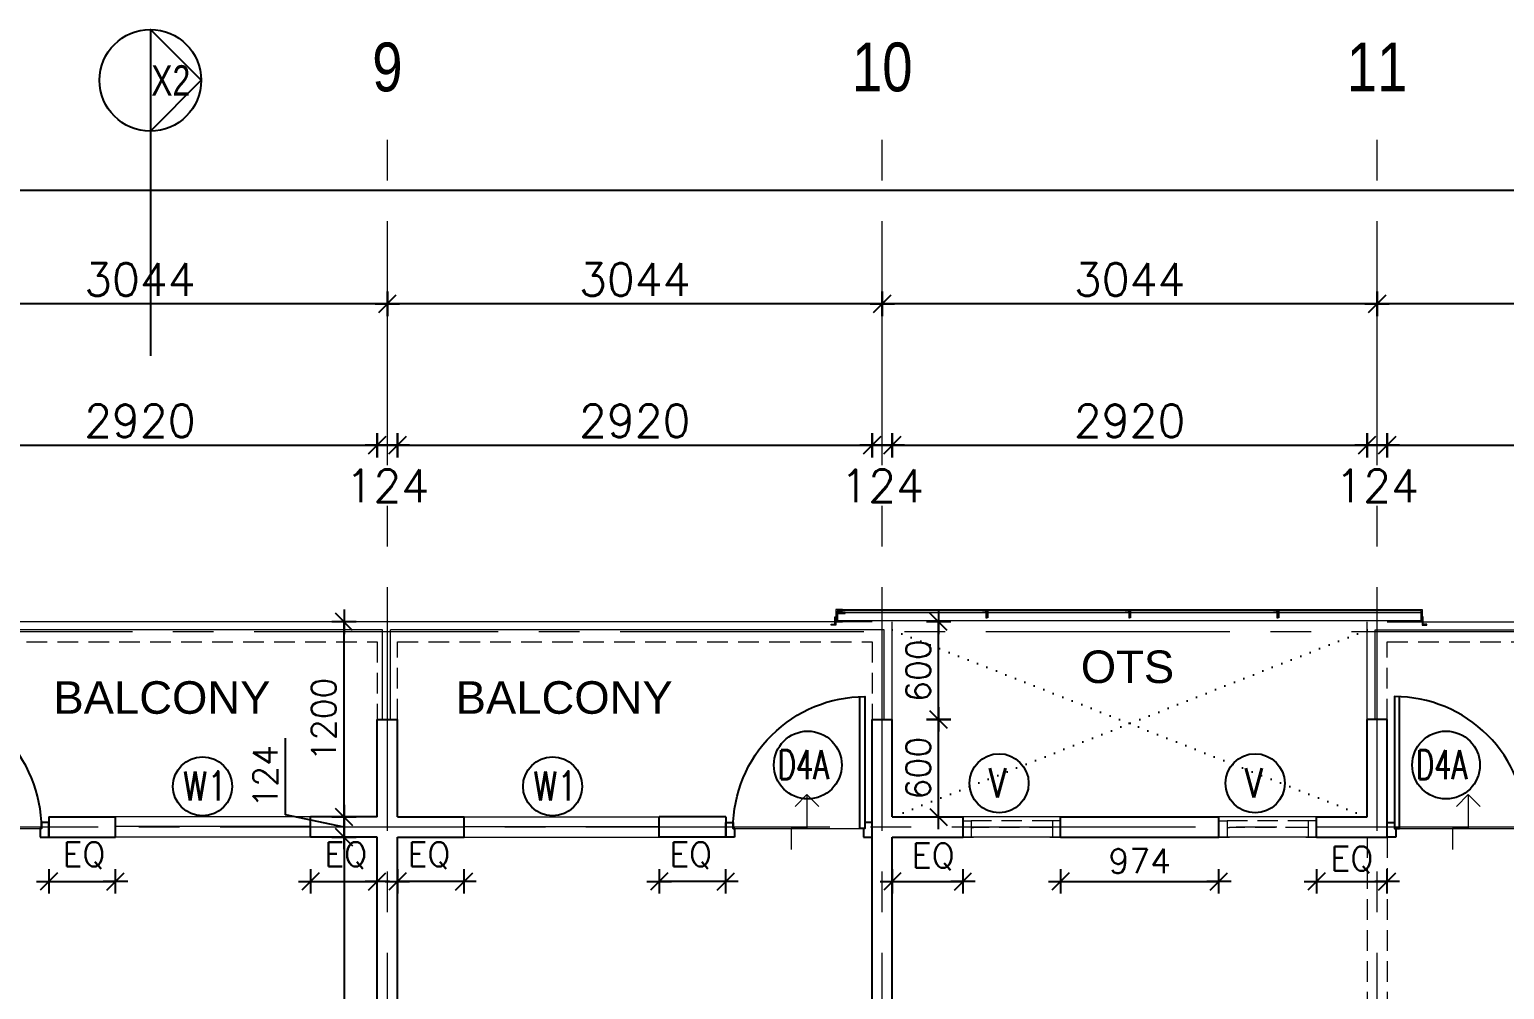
# Model space of a CAD drawing. Header units: inches. Extents: x -234845 to -176446, y -524542 to -442800.
# Drawn here: x -204083 to -195010, y -496665 to -490761 of the extents above; entities that cross this region are included whole.
import ezdxf
from ezdxf.enums import TextEntityAlignment as Align

# ---------------------------------------------------------------- set-up
doc = ezdxf.new("R2010")
doc.units = ezdxf.units.IN
doc.header["$MEASUREMENT"] = 0
doc.header["$PDMODE"] = 34
doc.header["$PDSIZE"] = -10
for name, pattern in [('CENTER2', [1.125, 0.75, -0.125, 0.125, -0.125]), ('DASHED', [19.05, 12.7, -6.35]), ('DOT2', [0.125, 0, -0.125]), ('HIDDEN', [0.375, 0.25, -0.125])]:
    doc.linetypes.add(name, pattern=pattern)
for name, color, linetype in [('ADOOR', 14, 'Continuous'), ('Dim dotted', 30, 'Continuous'), ('Dimension', 10, 'Continuous'), ('DOOR', 34, 'Continuous'), ('GA', 4, 'Continuous'), ('GFRG PANELS', 4, 'Continuous'), ('GRID-TAGS', 31, 'Continuous'), ('MISC', 2, 'Continuous'), ('rail', 11, 'Continuous'), ('SECTIONS', 22, 'Continuous'), ('win tag', 144, 'Continuous')]:
    doc.layers.add(name, color=color, linetype=linetype)
for name, color, linetype, lineweight in [('DIM', 20, 'Continuous', 25), ('Grid', 254, 'Continuous', 15), ('TEXT', 32, 'Continuous', 18), ('win', 14, 'Continuous', 13)]:
    doc.layers.add(name, color=color, linetype=linetype, lineweight=lineweight)
doc.styles.add('ARIAL', font='arial.ttf')
doc.styles.add('RMTXT', font='romans.shx')
doc.styles.get("Standard").update_dxf_attribs({"font": 'arial.ttf'})
doc.styles.add('style1', font='romans.shx', dxfattribs={"width": 0.8})
doc.dimstyles.new('ELEV-DIM', dxfattribs={"dimtxt": 150, "dimasz": 1, "dimexe": 100, "dimexo": 150, "dimgap": 50, "dimtad": 1, "dimdec": 0, "dimzin": 0, "dimdsep": 46, "dimtxsty": 'RMTXT', "dimblk": 'ARH4', "dimcen": 0.09375, "dimdle": 100, "dimse1": 1, "dimse2": 1, "dimclrd": 256, "dimclre": 256, "dimclrt": 151, "dimadec": 0, "dimazin": 0, "dimtfac": 50, "dimtdec": 0, "dimtofl": 0, "dimtmove": 2, "dimatfit": 3, "dimldrblk": 'OBLIQUE', "dimfxl": 1, "dimtolj": 1, "dimtzin": 0, "dimlwd": -1, "dimlwe": -1, "dimarcsym": 0})

# ---------------------------------------------------------------- blocks, each defined once
blk = doc.blocks.new('D1000')
at = {"layer": 'DOOR'}
for points in [[(0, 940), (0, 1000), (100, 1000), (100, 950), (60, 950), (60, 940)], [(0, 60), (0, 0), (100, 0), (100, 50), (60, 50), (60, 60)]]:
    blk.add_lwpolyline(points, close=True, dxfattribs=at)
blk.add_lwpolyline([(60, 950, -0.414214), (960, 50), (60, 50), (60, 85), (959, 85)], format="xyb", dxfattribs=at)
blk = doc.blocks.new('ARH4')
for p, q in [((75, 0), (-75, 0)), ((-53, -53), (53, 53)), ((0, -75), (0, 75))]:
    blk.add_line(p, q)
blk = doc.blocks.new('*D403')
at = {"layer": 'DEFPOINTS', "color": 0, "transparency": 16777216}
for p in [(-229486, -491751.9), (-229486, -492338.9), (-189644, -494235)]:
    blk.add_point(p, dxfattribs=at)
at = {"layer": 'Dimension', "transparency": 16777216}
blk.add_line((-189645, -491751.9), (-229485, -491751.9), dxfattribs=at)
at = {"layer": 'Dimension', "transparency": 16777216, "rotation": 180}
blk.add_blockref('ARH4', (-229486, -491751.9), dxfattribs=at)
at = {"layer": 'Dimension', "transparency": 16777216}
blk.add_blockref('ARH4', (-189644, -491751.9), dxfattribs=at)
at = {"layer": 'Dimension', "color": 151, "lineweight": 0, "transparency": 16777216, "insert": (-209565, -491601.9), "char_height": 200, "attachment_point": 5, "style": 'RMTXT'}
blk.add_mtext('\\A1;39842', dxfattribs=at)
blk = doc.blocks.new('_Oblique')
at = {"color": 0, "linetype": 'ByBlock', "lineweight": -2}
blk.add_line((-0.5, -0.5), (0.5, 0.5), dxfattribs=at)
blk = doc.blocks.new('*D405')
at = {"layer": 'DEFPOINTS', "color": 0, "transparency": 16777216}
for p in [(-195794, -492448.1), (-195794, -493745), (-192750, -494758)]:
    blk.add_point(p, dxfattribs=at)
at = {"layer": 'Dimension', "transparency": 16777216}
blk.add_line((-192751, -492448.1), (-195793, -492448.1), dxfattribs=at)
at = {"layer": 'Dimension', "transparency": 16777216, "rotation": 180}
blk.add_blockref('ARH4', (-195794, -492448.1), dxfattribs=at)
at = {"layer": 'Dimension', "transparency": 16777216}
blk.add_blockref('ARH4', (-192750, -492448.1), dxfattribs=at)
at = {"layer": 'Dimension', "color": 151, "lineweight": 0, "transparency": 16777216, "insert": (-194272, -492298.1), "char_height": 200, "attachment_point": 5, "style": 'RMTXT'}
blk.add_mtext('\\A1;3044', dxfattribs=at)
blk = doc.blocks.new('*D406')
at = {"layer": 'DEFPOINTS', "color": 0, "transparency": 16777216}
for p in [(-198838, -492448.1), (-198838, -493745), (-195794, -494758)]:
    blk.add_point(p, dxfattribs=at)
at = {"layer": 'Dimension', "transparency": 16777216}
blk.add_line((-195795, -492448.1), (-198837, -492448.1), dxfattribs=at)
at = {"layer": 'Dimension', "transparency": 16777216, "rotation": 180}
blk.add_blockref('ARH4', (-198838, -492448.1), dxfattribs=at)
at = {"layer": 'Dimension', "transparency": 16777216}
blk.add_blockref('ARH4', (-195794, -492448.1), dxfattribs=at)
at = {"layer": 'Dimension', "color": 151, "lineweight": 0, "transparency": 16777216, "insert": (-197316, -492298.1), "char_height": 200, "attachment_point": 5, "style": 'RMTXT'}
blk.add_mtext('\\A1;3044', dxfattribs=at)
blk = doc.blocks.new('*D407')
at = {"layer": 'DEFPOINTS', "color": 0, "transparency": 16777216}
for p in [(-201882, -492448.1), (-201882, -493745), (-198838, -494758)]:
    blk.add_point(p, dxfattribs=at)
at = {"layer": 'Dimension', "transparency": 16777216}
blk.add_line((-198839, -492448.1), (-201881, -492448.1), dxfattribs=at)
at = {"layer": 'Dimension', "transparency": 16777216, "rotation": 180}
blk.add_blockref('ARH4', (-201882, -492448.1), dxfattribs=at)
at = {"layer": 'Dimension', "transparency": 16777216}
blk.add_blockref('ARH4', (-198838, -492448.1), dxfattribs=at)
at = {"layer": 'Dimension', "color": 151, "lineweight": 0, "transparency": 16777216, "insert": (-200360, -492298.1), "char_height": 200, "attachment_point": 5, "style": 'RMTXT'}
blk.add_mtext('\\A1;3044', dxfattribs=at)
blk = doc.blocks.new('*D408')
at = {"layer": 'DEFPOINTS', "color": 0, "transparency": 16777216}
for p in [(-204926, -492448.1), (-204926, -493745), (-201882, -494758)]:
    blk.add_point(p, dxfattribs=at)
at = {"layer": 'Dimension', "transparency": 16777216}
blk.add_line((-201883, -492448.1), (-204925, -492448.1), dxfattribs=at)
at = {"layer": 'Dimension', "transparency": 16777216, "rotation": 180}
blk.add_blockref('ARH4', (-204926, -492448.1), dxfattribs=at)
at = {"layer": 'Dimension', "transparency": 16777216}
blk.add_blockref('ARH4', (-201882, -492448.1), dxfattribs=at)
at = {"layer": 'Dimension', "color": 151, "lineweight": 0, "transparency": 16777216, "insert": (-203404, -492298.1), "char_height": 200, "attachment_point": 5, "style": 'RMTXT'}
blk.add_mtext('\\A1;3044', dxfattribs=at)
blk = doc.blocks.new('A$C22EE04D7')
at = {"layer": 'ADOOR', "linetype": 'Continuous', "lineweight": 0, "ltscale": 10}
blk.add_line((600, 8), (4193, 8), dxfattribs=at)
blk.add_lwpolyline([(650, 58), (600, 58), (600, 8), (606, 8), (606, 52), (650, 52), (650, 58)], dxfattribs=at)
at = {"layer": 'Dimension', "color": 2, "lineweight": 0}
for points in [[(587, 30), (593, 30), (593, -20), (565, -20), (565, -14), (587, -14), (587, 30)], [(633, 75), (593, 75), (593, 0), (633, 0), (633, 7), (600, 7), (600, 68), (633, 68), (633, 75)], [(1516, 24), (1522, 24), (1522, 74), (1494, 74), (1494, 68), (1516, 68), (1516, 24)], [(1528, 24), (1522, 24), (1522, 74), (1550, 74), (1550, 68), (1528, 68), (1528, 24)], [(2394, 24), (2400, 24), (2400, 74), (2372, 74), (2372, 68), (2394, 68), (2394, 24)], [(2406, 24), (2400, 24), (2400, 74), (2428, 74), (2428, 68), (2406, 68), (2406, 24)], [(3305.9, 24), (3311.9, 24), (3311.9, 74), (3283.9, 74), (3283.9, 68), (3305.9, 68), (3305.9, 24)], [(3317.9, 24), (3311.9, 24), (3311.9, 74), (3339.9, 74), (3339.9, 68), (3317.9, 68), (3317.9, 24)], [(4160, 75), (4200, 75), (4200, 0), (4160, 0), (4160, 7), (4193, 7), (4193, 68), (4160, 68), (4160, 75)], [(4206, 30), (4200, 30), (4200, -20), (4228, -20), (4228, -14), (4206, -14), (4206, 30)]]:
    blk.add_lwpolyline(points, dxfattribs=at)
at = {"layer": 'Dimension', "lineweight": 0}
for points in [[(600, 58), (1516, 58), (1516, 68), (600, 68)], [(1528, 58), (2394, 58), (2394, 68), (1528, 68)], [(2406, 58), (3305.9, 58), (3305.9, 68), (2406, 68)], [(3317.9, 58), (4193, 58), (4193, 68), (3317.9, 68)]]:
    blk.add_lwpolyline(points, close=True, dxfattribs=at)
at = {"layer": 'MISC', "color": 8, "lineweight": 0}
blk.add_line((633, 75), (4162, 75), dxfattribs=at)
blk = doc.blocks.new('*D443')
at = {"layer": 'DEFPOINTS', "color": 0, "transparency": 16777216}
for p in [(-201944, -493317.8), (-204864, -494403.7), (-201944, -495003.7)]:
    blk.add_point(p, dxfattribs=at)
at = {"layer": 'Dimension', "transparency": 16777216}
blk.add_line((-204863, -493317.8), (-201945, -493317.8), dxfattribs=at)
at = {"layer": 'Dimension', "transparency": 16777216, "rotation": 180}
blk.add_blockref('ARH4', (-204864, -493317.8), dxfattribs=at)
at = {"layer": 'Dimension', "transparency": 16777216}
blk.add_blockref('ARH4', (-201944, -493317.8), dxfattribs=at)
at = {"layer": 'Dimension', "color": 151, "lineweight": 0, "transparency": 16777216, "insert": (-203404, -493167.8), "char_height": 200, "attachment_point": 5, "style": 'RMTXT'}
blk.add_mtext('\\A1;2920', dxfattribs=at)
blk = doc.blocks.new('*D444')
at = {"layer": 'DEFPOINTS', "color": 0, "transparency": 16777216}
for p in [(-201820, -493317.8), (-201944, -494527.7), (-201820, -494527.7)]:
    blk.add_point(p, dxfattribs=at)
at = {"layer": 'Dimension', "transparency": 16777216}
blk.add_line((-201943, -493317.8), (-201821, -493317.8), dxfattribs=at)
at = {"layer": 'Dimension', "transparency": 16777216, "rotation": 180}
blk.add_blockref('ARH4', (-201944, -493317.8), dxfattribs=at)
at = {"layer": 'Dimension', "transparency": 16777216}
blk.add_blockref('ARH4', (-201820, -493317.8), dxfattribs=at)
at = {"layer": 'Dimension', "color": 151, "lineweight": 0, "transparency": 16777216, "insert": (-201882, -493566.9), "char_height": 200, "attachment_point": 5, "style": 'RMTXT'}
blk.add_mtext('\\A1;124', dxfattribs=at)
blk = doc.blocks.new('*D445')
at = {"layer": 'DEFPOINTS', "color": 0, "transparency": 16777216}
for p in [(-198900, -493317.8), (-201820, -494403.7), (-198900, -495003.7)]:
    blk.add_point(p, dxfattribs=at)
at = {"layer": 'Dimension', "transparency": 16777216}
blk.add_line((-201819, -493317.8), (-198901, -493317.8), dxfattribs=at)
at = {"layer": 'Dimension', "transparency": 16777216, "rotation": 180}
blk.add_blockref('ARH4', (-201820, -493317.8), dxfattribs=at)
at = {"layer": 'Dimension', "transparency": 16777216}
blk.add_blockref('ARH4', (-198900, -493317.8), dxfattribs=at)
at = {"layer": 'Dimension', "color": 151, "lineweight": 0, "transparency": 16777216, "insert": (-200360, -493167.8), "char_height": 200, "attachment_point": 5, "style": 'RMTXT'}
blk.add_mtext('\\A1;2920', dxfattribs=at)
blk = doc.blocks.new('*D446')
at = {"layer": 'DEFPOINTS', "color": 0, "transparency": 16777216}
for p in [(-198776, -493317.8), (-198900, -494527.7), (-198776, -494527.7)]:
    blk.add_point(p, dxfattribs=at)
at = {"layer": 'Dimension', "transparency": 16777216}
blk.add_line((-198899, -493317.8), (-198777, -493317.8), dxfattribs=at)
at = {"layer": 'Dimension', "transparency": 16777216, "rotation": 180}
blk.add_blockref('ARH4', (-198900, -493317.8), dxfattribs=at)
at = {"layer": 'Dimension', "transparency": 16777216}
blk.add_blockref('ARH4', (-198776, -493317.8), dxfattribs=at)
at = {"layer": 'Dimension', "color": 151, "lineweight": 0, "transparency": 16777216, "insert": (-198838, -493566.9), "char_height": 200, "attachment_point": 5, "style": 'RMTXT'}
blk.add_mtext('\\A1;124', dxfattribs=at)
blk = doc.blocks.new('*D447')
at = {"layer": 'DEFPOINTS', "color": 0, "transparency": 16777216}
for p in [(-195856, -493317.8), (-198776, -494403.7), (-195856, -495003.7)]:
    blk.add_point(p, dxfattribs=at)
at = {"layer": 'Dimension', "transparency": 16777216}
blk.add_line((-198775, -493317.8), (-195857, -493317.8), dxfattribs=at)
at = {"layer": 'Dimension', "transparency": 16777216, "rotation": 180}
blk.add_blockref('ARH4', (-198776, -493317.8), dxfattribs=at)
at = {"layer": 'Dimension', "transparency": 16777216}
blk.add_blockref('ARH4', (-195856, -493317.8), dxfattribs=at)
at = {"layer": 'Dimension', "color": 151, "lineweight": 0, "transparency": 16777216, "insert": (-197316, -493167.8), "char_height": 200, "attachment_point": 5, "style": 'RMTXT'}
blk.add_mtext('\\A1;2920', dxfattribs=at)
blk = doc.blocks.new('*D448')
at = {"layer": 'DEFPOINTS', "color": 0, "transparency": 16777216}
for p in [(-195732, -493317.8), (-195856, -494527.7), (-195732, -494527.7)]:
    blk.add_point(p, dxfattribs=at)
at = {"layer": 'Dimension', "transparency": 16777216}
blk.add_line((-195855, -493317.8), (-195733, -493317.8), dxfattribs=at)
at = {"layer": 'Dimension', "transparency": 16777216, "rotation": 180}
blk.add_blockref('ARH4', (-195856, -493317.8), dxfattribs=at)
at = {"layer": 'Dimension', "transparency": 16777216}
blk.add_blockref('ARH4', (-195732, -493317.8), dxfattribs=at)
at = {"layer": 'Dimension', "color": 151, "lineweight": 0, "transparency": 16777216, "insert": (-195794, -493566.9), "char_height": 200, "attachment_point": 5, "style": 'RMTXT'}
blk.add_mtext('\\A1;124', dxfattribs=at)
blk = doc.blocks.new('*D449')
at = {"layer": 'DEFPOINTS', "color": 0, "transparency": 16777216}
for p in [(-192812, -493317.8), (-195732, -494403.7), (-192812, -495003.7)]:
    blk.add_point(p, dxfattribs=at)
at = {"layer": 'Dimension', "transparency": 16777216}
blk.add_line((-195731, -493317.8), (-192813, -493317.8), dxfattribs=at)
at = {"layer": 'Dimension', "transparency": 16777216, "rotation": 180}
blk.add_blockref('ARH4', (-195732, -493317.8), dxfattribs=at)
at = {"layer": 'Dimension', "transparency": 16777216}
blk.add_blockref('ARH4', (-192812, -493317.8), dxfattribs=at)
at = {"layer": 'Dimension', "color": 151, "lineweight": 0, "transparency": 16777216, "insert": (-194272, -493167.8), "char_height": 200, "attachment_point": 5, "style": 'RMTXT'}
blk.add_mtext('\\A1;2920', dxfattribs=at)
blk = doc.blocks.new('*D493')
at = {"layer": 'DEFPOINTS', "color": 0, "transparency": 16777216}
for p in [(-198776, -495003.7), (-198491.4, -495003.7), (-198776, -495603.7)]:
    blk.add_point(p, dxfattribs=at)
at = {"layer": 'Dim dotted', "transparency": 16777216}
blk.add_line((-198491.4, -495602.7), (-198491.4, -495004.7), dxfattribs=at)
for p, rotation in [((-198491.4, -495003.7), 90), ((-198491.4, -495603.7), 270)]:
    blk.add_blockref('ARH4', p, dxfattribs=dict(at, rotation=rotation))
at = {"layer": 'Dim dotted', "color": 151, "transparency": 16777216, "insert": (-198616.4, -495303.7), "char_height": 150, "attachment_point": 5, "rotation": 90, "style": 'RMTXT'}
blk.add_mtext('\\A1;600', dxfattribs=at)
blk = doc.blocks.new('*D494')
at = {"layer": 'DEFPOINTS', "color": 0, "transparency": 16777216}
for p in [(-198776, -494403.7), (-198491.4, -494403.7), (-198776, -495003.7)]:
    blk.add_point(p, dxfattribs=at)
at = {"layer": 'Dim dotted', "transparency": 16777216}
blk.add_line((-198491.4, -495002.7), (-198491.4, -494404.7), dxfattribs=at)
for p, rotation in [((-198491.4, -494403.7), 90), ((-198491.4, -495003.7), 270)]:
    blk.add_blockref('ARH4', p, dxfattribs=dict(at, rotation=rotation))
at = {"layer": 'Dim dotted', "color": 151, "transparency": 16777216, "insert": (-198616.4, -494703.7), "char_height": 150, "attachment_point": 5, "rotation": 90, "style": 'RMTXT'}
blk.add_mtext('\\A1;600', dxfattribs=at)
blk = doc.blocks.new('W')
at = {"layer": 'win'}
for p, q in [((600, 124), (-600, 124)), ((600, 59), (-600, 59)), ((600, 0), (-600, 0))]:
    blk.add_line(p, q, dxfattribs=at)
blk = doc.blocks.new('V')
at = {"layer": 'win'}
for p, q in [((300, 124), (-300, 124)), ((-300, 100), (-250, 100)), ((-300, 100), (-250, 100)), ((-300, 0), (-300, 100)), ((-250, 100), (-250, 60)), ((300, 100), (250, 100)), ((300, 100), (250, 100)), ((250, 100), (250, 60)), ((300, 0), (300, 100)), ((-300, 0), (-235, 0)), ((-235, 0), (-300, 0)), ((-250, 60), (-235, 60)), ((-250, 60), (-250, 0)), ((235, 0), (-235, 0)), ((250, 60), (235, 60)), ((300, 0), (235, 0)), ((235, 0), (300, 0)), ((250, 60), (250, 0))]:
    blk.add_line(p, q, dxfattribs=at)
at = {"layer": 'win', "linetype": 'HIDDEN', "ltscale": 500}
for p, q in [((250, 100), (-250, 100)), ((235, 60), (-235, 60))]:
    blk.add_line(p, q, dxfattribs=at)
blk = doc.blocks.new('*D859')
at = {"layer": 'DEFPOINTS', "color": 0, "transparency": 16777216}
for p in [(-203964, -495727.7), (-203554, -495727.7), (-203554, -496000.2)]:
    blk.add_point(p, dxfattribs=at)
at = {"layer": 'Dim dotted', "transparency": 16777216}
blk.add_line((-203963, -496000.2), (-203555, -496000.2), dxfattribs=at)
at = {"layer": 'Dim dotted', "transparency": 16777216, "rotation": 180}
blk.add_blockref('ARH4', (-203964, -496000.2), dxfattribs=at)
at = {"layer": 'Dim dotted', "transparency": 16777216}
blk.add_blockref('ARH4', (-203554, -496000.2), dxfattribs=at)
at = {"layer": 'Dim dotted', "color": 151, "transparency": 16777216, "insert": (-203748, -495840.2), "char_height": 150, "attachment_point": 5, "style": 'RMTXT'}
blk.add_mtext('\\A1;EQ', dxfattribs=at)
blk = doc.blocks.new('*D860')
at = {"layer": 'DEFPOINTS', "color": 0, "transparency": 16777216}
for p in [(-202354, -495727.7), (-201944, -495727.7), (-201944, -496000.2)]:
    blk.add_point(p, dxfattribs=at)
at = {"layer": 'Dim dotted', "transparency": 16777216}
blk.add_line((-202353, -496000.2), (-201945, -496000.2), dxfattribs=at)
at = {"layer": 'Dim dotted', "transparency": 16777216, "rotation": 180}
blk.add_blockref('ARH4', (-202354, -496000.2), dxfattribs=at)
at = {"layer": 'Dim dotted', "transparency": 16777216}
blk.add_blockref('ARH4', (-201944, -496000.2), dxfattribs=at)
at = {"layer": 'Dim dotted', "color": 151, "transparency": 16777216, "insert": (-202138, -495840.2), "char_height": 150, "attachment_point": 5, "style": 'RMTXT'}
blk.add_mtext('\\A1;EQ', dxfattribs=at)
blk = doc.blocks.new('*D549')
at = {"layer": 'DEFPOINTS', "color": 0, "transparency": 16777216}
for p in [(-198776, -495727.7), (-198341, -495727.7), (-198341, -496000.2)]:
    blk.add_point(p, dxfattribs=at)
at = {"layer": 'Dim dotted', "transparency": 16777216}
blk.add_line((-198775, -496000.2), (-198342, -496000.2), dxfattribs=at)
at = {"layer": 'Dim dotted', "transparency": 16777216, "rotation": 180}
blk.add_blockref('ARH4', (-198776, -496000.2), dxfattribs=at)
at = {"layer": 'Dim dotted', "transparency": 16777216}
blk.add_blockref('ARH4', (-198341, -496000.2), dxfattribs=at)
at = {"layer": 'Dim dotted', "color": 151, "transparency": 16777216, "insert": (-198524.7, -495848), "char_height": 150, "attachment_point": 5, "style": 'RMTXT'}
blk.add_mtext('\\A1;EQ', dxfattribs=at)
blk = doc.blocks.new('*D550')
at = {"layer": 'DEFPOINTS', "color": 0, "transparency": 16777216}
for p in [(-197741, -495727.7), (-196767, -495727.7), (-196767, -496000.2)]:
    blk.add_point(p, dxfattribs=at)
at = {"layer": 'Dim dotted', "transparency": 16777216}
blk.add_line((-197740, -496000.2), (-196768, -496000.2), dxfattribs=at)
at = {"layer": 'Dim dotted', "transparency": 16777216, "rotation": 180}
blk.add_blockref('ARH4', (-197741, -496000.2), dxfattribs=at)
at = {"layer": 'Dim dotted', "transparency": 16777216}
blk.add_blockref('ARH4', (-196767, -496000.2), dxfattribs=at)
at = {"layer": 'Dim dotted', "color": 151, "transparency": 16777216, "insert": (-197254, -495875.2), "char_height": 150, "attachment_point": 5, "style": 'RMTXT'}
blk.add_mtext('\\A1;974', dxfattribs=at)
blk = doc.blocks.new('*D861')
at = {"layer": 'DEFPOINTS', "color": 0, "transparency": 16777216}
for p in [(-200210, -495727.7), (-199800, -495727.7), (-200210, -496000.2)]:
    blk.add_point(p, dxfattribs=at)
at = {"layer": 'Dim dotted', "transparency": 16777216}
blk.add_line((-199801, -496000.2), (-200209, -496000.2), dxfattribs=at)
at = {"layer": 'Dim dotted', "transparency": 16777216, "rotation": 180}
blk.add_blockref('ARH4', (-200210, -496000.2), dxfattribs=at)
at = {"layer": 'Dim dotted', "transparency": 16777216}
blk.add_blockref('ARH4', (-199800, -496000.2), dxfattribs=at)
at = {"layer": 'Dim dotted', "color": 151, "transparency": 16777216, "insert": (-200016, -495840.2), "char_height": 150, "attachment_point": 5, "style": 'RMTXT'}
blk.add_mtext('\\A1;EQ', dxfattribs=at)
blk = doc.blocks.new('*D862')
at = {"layer": 'DEFPOINTS', "color": 0, "transparency": 16777216}
for p in [(-201820, -495727.7), (-201410, -495727.7), (-201820, -496000.2)]:
    blk.add_point(p, dxfattribs=at)
at = {"layer": 'Dim dotted', "transparency": 16777216}
blk.add_line((-201411, -496000.2), (-201819, -496000.2), dxfattribs=at)
at = {"layer": 'Dim dotted', "transparency": 16777216, "rotation": 180}
blk.add_blockref('ARH4', (-201820, -496000.2), dxfattribs=at)
at = {"layer": 'Dim dotted', "transparency": 16777216}
blk.add_blockref('ARH4', (-201410, -496000.2), dxfattribs=at)
at = {"layer": 'Dim dotted', "color": 151, "transparency": 16777216, "insert": (-201626, -495840.2), "char_height": 150, "attachment_point": 5, "style": 'RMTXT'}
blk.add_mtext('\\A1;EQ', dxfattribs=at)
blk = doc.blocks.new('*D863')
at = {"layer": 'DEFPOINTS', "color": 0, "transparency": 16777216}
for p in [(-196167, -495727.7), (-195732, -495727.7), (-195732, -496000.2)]:
    blk.add_point(p, dxfattribs=at)
at = {"layer": 'Dim dotted', "transparency": 16777216}
blk.add_line((-196166, -496000.2), (-195733, -496000.2), dxfattribs=at)
at = {"layer": 'Dim dotted', "transparency": 16777216, "rotation": 180}
blk.add_blockref('ARH4', (-196167, -496000.2), dxfattribs=at)
at = {"layer": 'Dim dotted', "transparency": 16777216}
blk.add_blockref('ARH4', (-195732, -496000.2), dxfattribs=at)
at = {"layer": 'Dim dotted', "color": 151, "transparency": 16777216, "insert": (-195949.5, -495866.7), "char_height": 150, "attachment_point": 5, "style": 'RMTXT'}
blk.add_mtext('\\A1;EQ', dxfattribs=at)
blk = doc.blocks.new('*D869')
at = {"layer": 'DEFPOINTS', "color": 0, "transparency": 16777216}
for p in [(-202148.4, -494403.7), (-202054.4, -494403.7), (-202149, -495603.7)]:
    blk.add_point(p, dxfattribs=at)
at = {"layer": 'Dim dotted', "transparency": 16777216}
blk.add_line((-202148.4, -495602.7), (-202148.4, -494404.7), dxfattribs=at)
for p, rotation in [((-202148.4, -494403.7), 90), ((-202148.4, -495603.7), 270)]:
    blk.add_blockref('ARH4', p, dxfattribs=dict(at, rotation=rotation))
at = {"layer": 'Dim dotted', "color": 151, "transparency": 16777216, "insert": (-202273.4, -495003.7), "char_height": 150, "attachment_point": 5, "rotation": 90, "style": 'RMTXT'}
blk.add_mtext('\\A1;1200', dxfattribs=at)
blk = doc.blocks.new('*D928')
at = {"layer": 'DEFPOINTS', "color": 0, "transparency": 16777216}
for p in [(-202354, -495603.7), (-202354, -495727.7), (-202148.4, -495727.7)]:
    blk.add_point(p, dxfattribs=at)
at = {"layer": 'Dim dotted', "transparency": 16777216}
for p, q in [((-202507.4, -495590), (-202507.4, -495118.5)), ((-202148.4, -495665.7), (-202507.4, -495590)), ((-202148.4, -495604.7), (-202148.4, -495726.7))]:
    blk.add_line(p, q, dxfattribs=at)
for p, rotation in [((-202148.4, -495603.7), 90), ((-202148.4, -495727.7), 270)]:
    blk.add_blockref('ARH4', p, dxfattribs=dict(at, rotation=rotation))
at = {"layer": 'Dim dotted', "color": 151, "transparency": 16777216, "insert": (-202632.4, -495354.2), "char_height": 150, "attachment_point": 5, "rotation": 90, "style": 'RMTXT'}
blk.add_mtext('\\A1;124', dxfattribs=at)
blk = doc.blocks.new('*D929')
at = {"layer": 'DEFPOINTS', "color": 0, "transparency": 16777216}
for p in [(-201944, -495727.7), (-202148.4, -501837.7), (-201944, -501837.7)]:
    blk.add_point(p, dxfattribs=at)
at = {"layer": 'Dim dotted', "transparency": 16777216}
blk.add_line((-202148.4, -495728.7), (-202148.4, -501836.7), dxfattribs=at)
for p, rotation in [((-202148.4, -495727.7), 90), ((-202148.4, -501837.7), 270)]:
    blk.add_blockref('ARH4', p, dxfattribs=dict(at, rotation=rotation))
at = {"layer": 'Dim dotted', "color": 151, "transparency": 16777216, "insert": (-202273.4, -498782.7), "char_height": 150, "attachment_point": 5, "rotation": 90, "style": 'RMTXT'}
blk.add_mtext('\\A1;6110', dxfattribs=at)
blk = doc.blocks.new('A$C31256860')
at = {"layer": 'TEXT'}
for p, q in [((129.3, 0), (0, 0)), ((129.3, -97.7), (129.3, 0)), ((336.5, -97.7), (264, -25.1)), ((336.5, -97.7), (129.3, -97.7)), ((336.5, -97.7), (264, -170.2))]:
    blk.add_line(p, q, dxfattribs=at)
blk = doc.blocks.new('A$C5B306BE5')
at = {"layer": 'win tag'}
blk.add_circle((185, 86.6), 208.5, dxfattribs=at)
at = {"layer": 'win tag', "style": 'style1', "width": 0.7}
blk.add_text('D4A', height=178.5, dxfattribs=at).set_placement((0, 0))

msp = doc.modelspace()

# ---------------------------------------------------------------- linework, layer by layer
at = {"layer": 'ADOOR', "lineweight": 0}
for p, q in [((-204819, -495673.7), (-204009, -495673.7)), ((-199755, -495673.7), (-198945, -495673.7)), ((-195687, -495673.7), (-194877, -495673.7))]:
    msp.add_line(p, q, dxfattribs=at)
at = {"layer": 'ADOOR', "linetype": 'DASHED', "lineweight": 0, "ltscale": 10}
for p, q in [((-195856, -495727.7), (-195856, -499147.7)), ((-195732, -495727.7), (-195732, -499147.7))]:
    msp.add_line(p, q, dxfattribs=at)
for points in [[(-204864, -495003.7), (-204864, -494527.7), (-201944, -494527.7), (-201944, -495003.7)], [(-201820, -495003.7), (-201820, -494527.7), (-198900, -494527.7), (-198900, -495003.7)], [(-195732, -495003.7), (-195732, -494527.7), (-192812, -494527.7), (-192812, -494527.7)]]:
    msp.add_lwpolyline(points, dxfattribs=at)
at = {"layer": 'Dim dotted', "linetype": 'DOT2', "ltscale": 500}
for p, q in [((-198776, -494453.7), (-195856, -495603.7)), ((-195856, -494453.7), (-198776, -495603.7))]:
    msp.add_line(p, q, dxfattribs=at)
at = {"layer": 'GFRG PANELS'}
for p, q in [((-201944, -495603.7), (-201944, -495003.7)), ((-201944, -495003.7), (-201820, -495003.7)), ((-201820, -495603.7), (-201820, -495003.7)), ((-198900, -499954.7), (-198900, -495003.7)), ((-198900, -495003.7), (-198776, -495003.7)), ((-198776, -495603.7), (-198776, -495003.7)), ((-195856, -495603.7), (-195856, -495003.7)), ((-195732, -495003.7), (-195856, -495003.7)), ((-195732, -495727.7), (-195732, -495003.7)), ((-203964, -495603.7), (-203964, -495727.7)), ((-203964, -495603.7), (-203554, -495603.7)), ((-203554, -495727.7), (-203554, -495603.7)), ((-201944, -495603.7), (-202354, -495603.7)), ((-202354, -495727.7), (-202354, -495603.7)), ((-201820, -495603.7), (-201410, -495603.7)), ((-201410, -495727.7), (-201410, -495603.7)), ((-200210, -495727.7), (-200210, -495603.7)), ((-199800, -495603.7), (-200210, -495603.7)), ((-199800, -495603.7), (-199800, -495727.7)), ((-198776, -495603.7), (-198341, -495603.7)), ((-198341, -495727.7), (-198341, -495603.7)), ((-197741, -495603.7), (-196767, -495603.7)), ((-197741, -495727.7), (-197741, -495603.7)), ((-196767, -495727.7), (-196767, -495603.7)), ((-196167, -495603.7), (-195856, -495603.7)), ((-196167, -495727.7), (-196167, -495603.7)), ((-203964, -495727.7), (-203554, -495727.7)), ((-201944, -495727.7), (-202354, -495727.7)), ((-201944, -501837.7), (-201944, -495727.7)), ((-201820, -501837.7), (-201820, -495727.7)), ((-201820, -495727.7), (-201410, -495727.7)), ((-199800, -495727.7), (-200210, -495727.7)), ((-198776, -499147.7), (-198776, -495727.7)), ((-198776, -495727.7), (-198341, -495727.7)), ((-197741, -495727.7), (-196767, -495727.7)), ((-196167, -495727.7), (-195732, -495727.7))]:
    msp.add_line(p, q, dxfattribs=at)
at = {"layer": 'Grid', "linetype": 'CENTER2', "lineweight": 5, "ltscale": 2000}
for p, q in [((-201882, -511439.7), (-201882, -491320.7)), ((-198838, -511439.7), (-198838, -491320.7)), ((-195794, -511439.7), (-195794, -491320.7)), ((-178700.4, -494465.7), (-233183.3, -494465.7)), ((-183410, -495665.7), (-223190, -495665.7))]:
    msp.add_line(p, q, dxfattribs=at)
at = {"layer": 'rail', "lineweight": 5, "ltscale": 100}
for p, q in [((-198900, -494403.7), (-204988, -494403.7)), ((-201912, -494453.7), (-204938, -494453.7)), ((-201912, -495003.7), (-201912, -494453.7)), ((-198826, -494453.7), (-201862, -494453.7)), ((-201862, -495003.7), (-201862, -494453.7)), ((-198826, -495003.7), (-198826, -494453.7)), ((-198776, -495003.7), (-198776, -494403.7)), ((-195856, -495003.7), (-195856, -494403.7)), ((-195806, -494453.7), (-192812, -494453.7)), ((-195806, -495003.7), (-195806, -494453.7)), ((-195732, -494403.7), (-192812, -494403.7))]:
    msp.add_line(p, q, dxfattribs=at)
at = {"layer": 'SECTIONS', "color": 6}
msp.add_lwpolyline([(-203339.7, -491385.9), (-203027.1, -491073.3), (-203339.7, -490760.8), (-203339.7, -491385.9), (-203339.7, -492767.8)], dxfattribs=at)
msp.add_circle((-203339.7, -491073.3), 312.6, dxfattribs=at)
at = {"layer": 'win tag'}
for centre in [(-203018.7, -495415.5), (-200865.4, -495415.5), (-198119, -495396.5), (-196544, -495396.5)]:
    msp.add_circle(centre, 181.8, dxfattribs=at)

# ---------------------------------------------------------------- block references
at = {"layer": 'ADOOR', "color": 6, "ltscale": 1000, "zscale": 0.9000000000000007}
for p, xscale, yscale, rotation in [((-204864, -495727.7), -0.9000000000000009, 0.9000000000000009, 270), ((-198900, -495727.7), 0.9000000000000007, 0.9000000000000007, 90), ((-195732, -495727.7), -0.9000000000000009, 0.9000000000000009, 270)]:
    msp.add_blockref('D1000', p, dxfattribs=dict(at, xscale=xscale, yscale=yscale, rotation=rotation))
at = {"layer": 'DIM'}
for p in [(-199480.7, -495371.1), (-195554.7, -495371.1)]:
    msp.add_blockref('A$C5B306BE5', p, dxfattribs=at)
at = {"layer": 'DIM', "rotation": 89.99999999999999}
for p in [(-199398.8, -495803), (-195330.8, -495803)]:
    msp.add_blockref('A$C31256860', p, dxfattribs=at)
at = {"layer": 'GA', "lineweight": 0}
msp.add_blockref('A$C22EE04D7', (-199716, -494403.7), dxfattribs=at)
at = {"layer": 'win', "lineweight": 0, "xscale": -1, "rotation": 180}
msp.add_blockref('W', (-202954, -495603.7), dxfattribs=at)
at = {"layer": 'win', "lineweight": 0, "rotation": 180}
msp.add_blockref('W', (-200810, -495603.7), dxfattribs=at)
at = {"layer": 'win', "lineweight": 0, "zscale": 0.5}
for p in [(-198041, -495727.7), (-196467, -495727.7)]:
    msp.add_blockref('V', p, dxfattribs=at)

# ---------------------------------------------------------------- texts
at = {"layer": 'GRID-TAGS', "style": 'ARIAL', "width": 0.8}
for tag, p in [('9', (-201881.6, -490991)), ('10', (-198837.6, -490991)), ('11', (-195793.6, -490991))]:
    msp.add_attdef(tag, text='', height=300, dxfattribs=at).set_placement(p, align=Align.MIDDLE_CENTER)
at = {"layer": 'TEXT', "style": 'ARIAL', "width": 0.75}
msp.add_text('X2', height=187.54, dxfattribs=at).set_placement((-203214.3, -491073), align=Align.MIDDLE)
at = {"layer": 'TEXT'}
for s, p in [('OTS', (-197616.4, -494780.1)), ('BALCONY', (-203936, -494969.1)), ('BALCONY', (-201461.6, -494969.1))]:
    msp.add_text(s, height=200, dxfattribs=at).set_placement(p)
at = {"layer": 'win tag', "style": 'style1', "width": 0.8}
for s, p in [('W1', (-203136.8, -495502.2)), ('W1', (-200983.4, -495502.2)), ('V', (-198182.9, -495483.1)), ('V', (-196607.9, -495483.1))]:
    msp.add_text(s, height=178.5, dxfattribs=at).set_placement(p)

# ---------------------------------------------------------------- dimensions: what is measured, and where the dimension line sits
at = {"layer": 'Dim dotted'}
for base, p1, p2, picture, middle in [((-202148.4, -494403.7), (-202149, -495603.7), (-202054.4, -494403.7), '*D869', (-202273.4, -495003.7)), ((-198491.4, -494403.7), (-198776, -495003.7), (-198776, -494403.7), '*D494', (-198616.4, -494703.7)), ((-198491.4, -495003.7), (-198776, -495603.7), (-198776, -495003.7), '*D493', (-198616.4, -495303.7)), ((-202148.4, -501837.7), (-201944, -495727.7), (-201944, -501837.7), '*D929', (-202273.4, -498782.7))]:
    dim = msp.add_linear_dim(base=base, p1=p1, p2=p2, angle=90, dimstyle='ELEV-DIM', override={"dimfxl": 50, "dimfxlon": 1}, dxfattribs=at)
    dim.commit()
    dim.dimension.update_dxf_attribs({"geometry": picture, "text_midpoint": middle})
dim = msp.add_linear_dim(base=(-202148.4, -495727.7), p1=(-202354, -495603.7), p2=(-202354, -495727.7), angle=90, dimstyle='ELEV-DIM', override={"dimtmove": 1, "dimfxl": 50, "dimfxlon": 1}, dxfattribs=at)
dim.commit()
dim.dimension.update_dxf_attribs({"geometry": '*D928', "text_midpoint": (-202507.4, -495540), "dimtype": 160})
for base, p1, p2, picture, middle in [((-203554, -496000.2), (-203964, -495727.7), (-203554, -495727.7), '*D859', (-203748, -495840.2)), ((-201944, -496000.2), (-202354, -495727.7), (-201944, -495727.7), '*D860', (-202138, -495840.2)), ((-198341, -496000.2), (-198776, -495727.7), (-198341, -495727.7), '*D549', (-198524.7, -495848)), ((-195732, -496000.2), (-196167, -495727.7), (-195732, -495727.7), '*D863', (-195949.5, -495866.7))]:
    dim = msp.add_linear_dim(base=base, p1=p1, p2=p2, text='EQ', dimstyle='ELEV-DIM', override={"dimfxl": 50, "dimfxlon": 1}, dxfattribs=at)
    dim.commit()
    dim.dimension.update_dxf_attribs({"geometry": picture, "text_midpoint": middle, "dimtype": 160})
for base, p1, p2, picture, middle in [((-201820, -496000.2), (-201410, -495727.7), (-201820, -495727.7), '*D862', (-201626, -495840.2)), ((-200210, -496000.2), (-199800, -495727.7), (-200210, -495727.7), '*D861', (-200016, -495840.2))]:
    dim = msp.add_linear_dim(base=base, p1=p1, p2=p2, angle=180, text='EQ', dimstyle='ELEV-DIM', override={"dimfxl": 50, "dimfxlon": 1}, dxfattribs=at)
    dim.commit()
    dim.dimension.update_dxf_attribs({"geometry": picture, "text_midpoint": middle, "dimtype": 160})
dim = msp.add_linear_dim(base=(-196767, -496000.2), p1=(-197741, -495727.7), p2=(-196767, -495727.7), dimstyle='ELEV-DIM', override={"dimfxl": 50, "dimfxlon": 1}, dxfattribs=at)
dim.commit()
dim.dimension.update_dxf_attribs({"geometry": '*D550', "text_midpoint": (-197254, -495875.2)})
at = {"layer": 'Dimension', "lineweight": 0}
for base, p1, p2, picture, middle in [((-229486, -491751.9), (-189644, -494235), (-229486, -492338.9), '*D403', (-209565, -491601.9)), ((-204926, -492448.1), (-201882, -494758), (-204926, -493745), '*D408', (-203404, -492298.1)), ((-201882, -492448.1), (-198838, -494758), (-201882, -493745), '*D407', (-200360, -492298.1)), ((-198838, -492448.1), (-195794, -494758), (-198838, -493745), '*D406', (-197316, -492298.1)), ((-195794, -492448.1), (-192750, -494758), (-195794, -493745), '*D405', (-194272, -492298.1))]:
    dim = msp.add_linear_dim(base=base, p1=p1, p2=p2, angle=180, dimstyle='ELEV-DIM', override={"dimtxt": 200}, dxfattribs=at)
    dim.commit()
    dim.dimension.update_dxf_attribs({"geometry": picture, "text_midpoint": middle})
for base, p1, p2, picture, middle in [((-201944, -493317.8), (-204864, -494403.7), (-201944, -495003.7), '*D443', (-203404, -493167.8)), ((-198900, -493317.8), (-201820, -494403.7), (-198900, -495003.7), '*D445', (-200360, -493167.8)), ((-195856, -493317.8), (-198776, -494403.7), (-195856, -495003.7), '*D447', (-197316, -493167.8)), ((-192812, -493317.8), (-195732, -494403.7), (-192812, -495003.7), '*D449', (-194272, -493167.8))]:
    dim = msp.add_linear_dim(base=base, p1=p1, p2=p2, dimstyle='ELEV-DIM', override={"dimtxt": 200}, dxfattribs=at)
    dim.commit()
    dim.dimension.update_dxf_attribs({"geometry": picture, "text_midpoint": middle})
for base, p1, p2, picture, middle in [((-201820, -493317.8), (-201944, -494527.7), (-201820, -494527.7), '*D444', (-201882, -493566.9)), ((-198776, -493317.8), (-198900, -494527.7), (-198776, -494527.7), '*D446', (-198838, -493566.9)), ((-195732, -493317.8), (-195856, -494527.7), (-195732, -494527.7), '*D448', (-195794, -493566.9))]:
    dim = msp.add_linear_dim(base=base, p1=p1, p2=p2, dimstyle='ELEV-DIM', override={"dimtxt": 200}, dxfattribs=at)
    dim.commit()
    dim.dimension.update_dxf_attribs({"geometry": picture, "text_midpoint": middle, "dimtype": 160})

doc.saveas('drawing.dxf')
